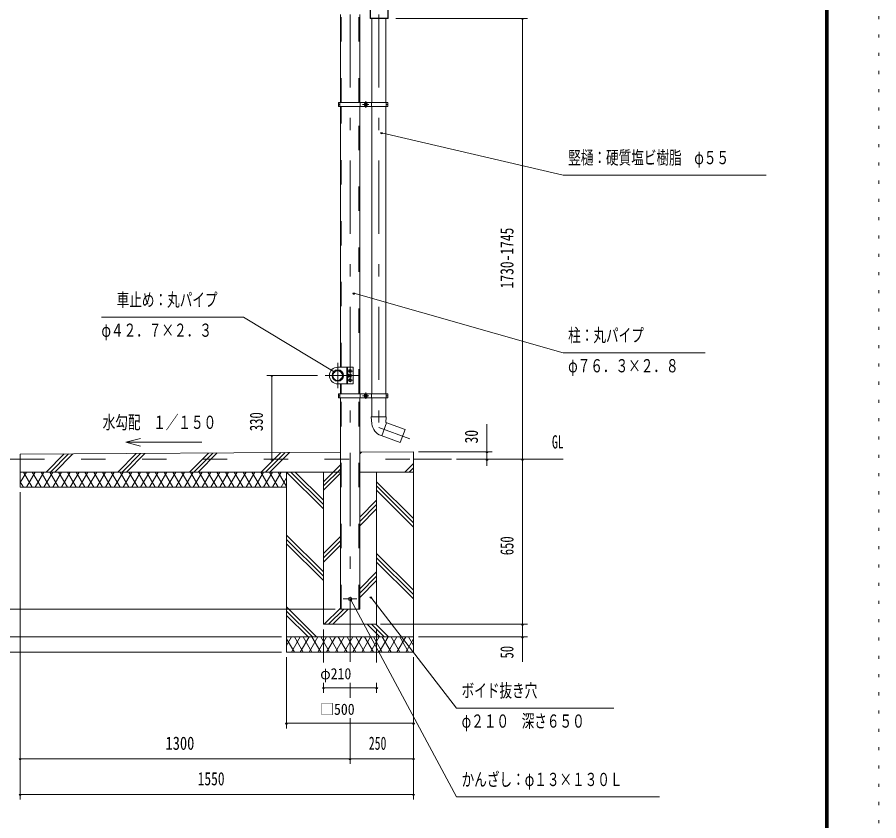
# Model space of a CAD drawing. Units: millimetres, scale not verified, with parts at other scales. Extents: x -23247 to 23257, y -10500 to 10500.
# Drawn here: x 14766 to 23257, y -2465 to 5449 of the extents above; entities that cross this region are included whole.
import ezdxf
from ezdxf.enums import TextEntityAlignment as Align

# ---------------------------------------------------------------- set-up
doc = ezdxf.new("R2010")
doc.units = ezdxf.units.MM
doc.header["$LTSCALE"] = 60
for name, pattern in [('USER2', [10, 4, -6]), ('USER3', [24, 12, -5, 2, -5]), ('USER4', [3, 0.5, -2.5])]:
    doc.linetypes.add(name, pattern=pattern)
for name, color, linetype, lineweight in [('0-6_2-02BOLD', 7, 'Continuous', 18), ('0-7_2-12HIDDEN', 3, 'USER2', 18), ('0-8_2-22CENTER', 3, 'USER3', 18), ('0-9_2-42THIN', 4, 'Continuous', 18), ('0-A_2-52DIM', 3, 'Continuous', 18), ('0-B_2-62HATCH', 2, 'Continuous', 18), ('0-C_F-F1PAPER', 5, 'Continuous', 18), ('0-D_F-E_J_ADD', 5, 'USER4', 18)]:
    doc.layers.add(name, color=color, linetype=linetype, lineweight=lineweight)
doc.styles.add('ＭＳ ゴシック', font='')
doc.styles.get('ＭＳ ゴシック').set_extended_font_data('MS Gothic')

msp = doc.modelspace()

# ---------------------------------------------------------------- linework, layer by layer
at = {"layer": '0-6_2-02BOLD'}
for p, q in [((17950.22, 5477.35), (17950.22, 4609.93)), ((18140.98, 4609.93), (18140.98, 5477.35)), ((18260.37, 4609.93), (18260.37, 5437.25)), ((18397.87, 5437.25), (18397.87, 4609.93)), ((17930.98, 4589.93), (17946.23, 4589.93)), ((17946.23, 4609.93), (17946.23, 4569.93)), ((18144.98, 4569.93), (18144.98, 4609.93)), ((18256.36, 4569.93), (18256.36, 4609.93)), ((18401.87, 4609.93), (18401.87, 4569.93)), ((18401.87, 4589.93), (18417.12, 4589.93)), ((17950.22, 4569.93), (17950.22, 2002.43)), ((18140.98, 1741.42), (18140.98, 4569.93)), ((18260.37, 1741.42), (18260.37, 4569.93)), ((18397.87, 4569.93), (18397.87, 1741.42)), ((18020.6, 1837.43), (18020.6, 2002.43)), ((17978.6, 1927.43), (17981.35, 1927.43)), ((17981.35, 1912.43), (17978.6, 1912.43)), ((18020.6, 1934.37), (18031.84, 1934.37)), ((18031.84, 1927.15), (18020.6, 1927.15)), ((18020.6, 1912.71), (18031.84, 1912.71)), ((18045.6, 1927.43), (18033.1, 1927.43)), ((18033.1, 1912.43), (18045.6, 1912.43)), ((18054.34, 1927.15), (18045.6, 1927.15)), ((18045.6, 1912.71), (18054.34, 1912.71)), ((17950.22, 1837.43), (17950.22, 1741.42)), ((17946.23, 1721.42), (17930.98, 1721.42)), ((17946.23, 1741.42), (17946.23, 1701.42)), ((17950.22, 1701.42), (17950.22, -380.07)), ((18144.98, 1701.42), (18144.98, 1741.42)), ((18256.36, 1701.42), (18256.36, 1741.42)), ((18260.37, 1512.77), (18260.37, 1701.42)), ((18397.87, 1701.42), (18397.87, 1512.77)), ((18401.87, 1741.42), (18401.87, 1701.42)), ((18417.12, 1721.42), (18401.87, 1721.42)), ((18405.37, 1455.04), (18358.34, 1325.83)), ((18351.43, 1328.35), (18540.86, 1259.4)), ((17950.22, 1165.28), (14795.6, 1144.93)), ((14795.6, 1094.93), (14420.6, 1094.93)), ((18670.6, 1094.93), (19045.6, 1094.93)), ((17950.22, 969.93), (14795.6, 969.93)), ((17783.1, -530.07), (17783.1, 969.93)), ((18140.98, 969.93), (18670.6, 969.93)), ((17420.6, -655.07), (18670.6, -655.07))]:
    msp.add_line(p, q, dxfattribs=at)
for points in [[(18248.1, 5549.75), (18245.1, 5549.75), (18245.1, 5437.25), (18420.1, 5437.25), (18420.1, 5549.75), (18417.1, 5549.75), (18417.1, 5445.25), (18412.1, 5440.25), (18253.1, 5440.25), (18248.1, 5445.25)], [(17930.98, 4569.93), (17930.98, 4609.93), (18417.12, 4609.93), (18417.12, 4569.93)], [(18188.17, 4582.71), (18200.67, 4575.49), (18213.17, 4582.71), (18213.17, 4597.15), (18200.67, 4604.36), (18188.17, 4597.15)], [(18033.1, 1972.15), (18033.1, 1957.71), (18045.6, 1950.5), (18058.1, 1957.71), (18058.1, 1972.15), (18045.6, 1979.36)], [(17978.6, 1912.43), (17978.6, 1927.43), (17976.1, 1924.93), (17976.1, 1914.93)], [(18033.1, 1882.15), (18033.1, 1867.71), (18045.6, 1860.5), (18058.1, 1867.71), (18058.1, 1882.15), (18045.6, 1889.36)], [(18055.6, 1907.68), (18054.34, 1905.5), (18045.6, 1905.5), (18045.6, 1934.37), (18054.34, 1934.37), (18055.6, 1932.18)], [(18417.12, 1701.42), (17930.98, 1701.42), (17930.98, 1741.42), (18417.12, 1741.42)], [(18213.17, 1728.64), (18213.17, 1714.21), (18200.67, 1706.99), (18188.17, 1714.21), (18188.17, 1728.64), (18200.67, 1735.86)]]:
    msp.add_lwpolyline(points, close=True, dxfattribs=at)
for points in [[(17925.6, 2002.43), (18075.6, 2002.43), (18075.6, 1837.43), (17925.6, 1837.43)], [(18031.84, 1934.37), (18033.1, 1932.18), (18033.1, 1907.68), (18031.84, 1905.5), (18020.6, 1905.5)], [(17950.22, -380.07), (18140.98, -380.07), (18140.98, 1701.42)], [(18540.86, 1259.4), (18587.89, 1388.61), (18397.87, 1457.77), (18402.87, 1512.77), (18255.37, 1512.77), (18261.52, 1445.1)], [(14795.6, 1144.93), (14795.6, 819.93), (17420.6, 819.93)], [(17420.6, 969.93), (17420.6, -805.07), (18670.6, -805.07), (18670.6, 1169.93), (18140.98, 1166.51)], [(18308.1, 969.93), (18308.1, -530.07), (17783.1, -530.07)]]:
    msp.add_lwpolyline(points, dxfattribs=at)
for centre, radius in [((18200.67, 4589.93), 15.62), ((18200.67, 4589.93), 12.25), ((17925.6, 1919.93), 56.25), ((17922.73, 1919.93), 53.38), ((17922.73, 1919.93), 47.62), ((18045.6, 1964.93), 15.62), ((18045.6, 1964.93), 12.25), ((18045.6, 1874.93), 15.62), ((18045.6, 1874.93), 12.25), ((18200.67, 1721.42), 15.62), ((18200.67, 1721.42), 12.25), ((18045.6, -280.07), 16.25)]:
    msp.add_circle(centre, radius, dxfattribs=at)
for centre, radius, start, end in [((17925.6, 1919.93), 82.5, 90, 270), ((18027.31, 1930.76), 5.79, 321.46857, 360), ((18011.83, 1919.93), 21.27, 340.17088, 19.83133), ((18027.31, 1909.1), 5.79, 0, 38.54623), ((18049.81, 1930.76), 5.79, 321.45377, 0), ((18034.33, 1919.93), 21.27, 340.16867, 19.82912), ((18049.81, 1909.1), 5.79, 0, 38.53143), ((18398.46, 1457.55), 137.5, 185.19513, 249.99989)]:
    msp.add_arc(centre, radius, start, end, dxfattribs=at)
at = {"layer": '0-7_2-12HIDDEN'}
for p, q in [((17957.23, 4609.93), (17957.23, 5477.35)), ((18133.97, 4609.93), (18133.97, 5477.35)), ((17957.23, 2002.43), (17957.23, 4569.93)), ((18133.97, 1741.42), (18133.97, 4569.93)), ((18012.6, 2002.43), (18012.6, 1837.43)), ((17957.23, 1741.42), (17957.23, 1837.43)), ((17957.23, -380.07), (17957.23, 1701.42)), ((18133.97, -380.07), (18133.97, 1701.42)), ((14795.6, 1094.93), (18670.6, 1094.93))]:
    msp.add_line(p, q, dxfattribs=at)
at = {"layer": '0-8_2-22CENTER'}
for p, q in [((18045.6, 5477.35), (18045.6, -899.96)), ((18169.42, 4589.93), (18231.92, 4589.93)), ((18200.67, 4621.18), (18200.67, 4558.68)), ((17925.6, 1794.93), (17925.6, 2044.93)), ((18076.85, 1964.93), (18014.35, 1964.93)), ((18125.6, 1919.93), (17800.6, 1919.93)), ((18014.35, 1874.93), (18078.48, 1874.93)), ((18231.92, 1721.42), (18169.42, 1721.42)), ((18200.67, 1690.18), (18200.67, 1752.67)), ((18113.6, -280.07), (17977.6, -280.07))]:
    msp.add_line(p, q, dxfattribs=at)
msp.add_lwpolyline([(18329.12, 5477.35), (18329.12, 1409.63), (18635.98, 1297.94)], dxfattribs=at)
at = {"layer": '0-9_2-42THIN'}
for p, q in [((17976.6, 1925.43), (17981.58, 1925.43)), ((17981.58, 1914.43), (17976.6, 1914.43)), ((18045.6, 1925.43), (18033.1, 1925.43)), ((18033.1, 1914.43), (18045.6, 1914.43))]:
    msp.add_line(p, q, dxfattribs=at)
at = {"layer": '0-A_2-52DIM'}
for p, q in [((19795.6, 5437.25), (18498.09, 5437.25)), ((19755.6, 5437.25), (19735.6, 5437.25)), ((19745.6, -900.07), (19745.6, 5437.25)), ((18367.21, 4310.98), (18347.21, 4310.98)), ((18094.29, 2730.46), (18074.29, 2730.46)), ((20145.6, 2144.93), (18084.29, 2730.46)), ((21545.6, 2144.93), (20145.6, 2144.93)), ((17898.68, 1956.41), (17878.68, 1956.41)), ((17725.6, 1919.93), (17225.6, 1919.93)), ((17285.6, 1919.93), (17265.6, 1919.93)), ((17275.6, 1919.93), (17275.6, 1094.93)), ((19395.6, 1032.16), (19395.6, 1439.93)), ((15981.26, 1301.46), (15836.37, 1262.63)), ((18720.6, 1169.93), (19445.6, 1169.93)), ((19405.6, 1169.93), (19385.6, 1169.93)), ((17285.6, 1094.93), (17265.6, 1094.93)), ((19095.6, 1094.93), (20145.6, 1094.93)), ((19405.6, 1094.93), (19385.6, 1094.93)), ((19755.6, 1094.93), (19735.6, 1094.93)), ((14795.6, 769.93), (14795.6, -2255.07)), ((18063.14, -287.37), (18043.14, -287.37)), ((19095.6, -2230.07), (18053.15, -287.37)), ((18261.26, -261.65), (18241.26, -261.65)), ((17900.23, -380.07), (13320.6, -380.07)), ((17783.1, -907.39), (17783.1, -580.07)), ((18308.1, -580.07), (18308.1, -907.39)), ((19795.6, -530.07), (18345.6, -530.07)), ((19755.6, -530.07), (19735.6, -530.07)), ((12970.6, -655.07), (17370.6, -655.07)), ((18720.6, -655.07), (19795.6, -655.07)), ((19755.6, -655.07), (19735.6, -655.07)), ((12970.6, -805.07), (17370.6, -805.07)), ((17420.6, -855.07), (17420.6, -1555.07)), ((18670.6, -2255.07), (18670.6, -855.07)), ((17793.1, -1155.07), (17773.1, -1155.07)), ((17783.1, -1105.07), (17783.1, -1205.07)), ((18308.1, -1155.07), (17783.1, -1155.07)), ((18045.6, -1105.07), (18045.6, -1255.36)), ((18318.1, -1155.07), (18298.1, -1155.07)), ((18308.1, -1105.07), (18308.1, -1205.07)), ((17430.6, -1505.07), (17410.6, -1505.07)), ((17420.6, -1505.07), (18670.6, -1505.07)), ((18045.6, -1455.07), (18045.6, -1905.07)), ((18680.6, -1505.07), (18660.6, -1505.07)), ((14805.6, -1855.07), (14785.6, -1855.07)), ((18670.6, -1855.07), (14795.6, -1855.07)), ((18055.6, -1855.07), (18035.6, -1855.07)), ((18680.6, -1855.07), (18660.6, -1855.07)), ((14805.6, -2205.07), (14785.6, -2205.07)), ((14795.6, -2205.07), (18670.6, -2205.07)), ((18680.6, -2205.07), (18660.6, -2205.07)), ((21095.6, -2230.07), (19095.6, -2230.07))]:
    msp.add_line(p, q, dxfattribs=at)
for points in [[(18357.21, 4310.98), (20145.6, 3894.93), (22145.6, 3894.93)], [(17888.68, 1956.41), (16995.6, 2494.93), (15595.6, 2494.93)], [(16586.37, 1262.63), (15836.37, 1262.63), (15981.26, 1223.81)], [(18251.26, -261.65), (19095.6, -1355.07), (20645.6, -1355.07)]]:
    msp.add_lwpolyline(points, dxfattribs=at)
for centre in [(19745.6, 5437.25), (18357.21, 4310.98), (18084.29, 2730.46), (17888.68, 1956.41), (17275.6, 1919.93), (19395.6, 1169.93), (17275.6, 1094.93), (19395.6, 1094.93), (19745.6, 1094.93), (18053.14, -287.37), (18251.26, -261.65), (19745.6, -530.07), (19745.6, -655.07), (17783.1, -1155.07), (18308.1, -1155.07), (17420.6, -1505.07), (18670.6, -1505.07), (14795.6, -1855.07), (18045.6, -1855.07), (18670.6, -1855.07), (14795.6, -2205.07), (18670.6, -2205.07)]:
    msp.add_arc(centre, 10, 180, 0, dxfattribs=at)
at = {"layer": '0-B_2-62HATCH'}
for p, q in [((15049.75, 969.93), (15227.53, 1147.72)), ((15270.24, 1147.99), (15092.17, 969.93)), ((15134.6, 969.93), (15312.94, 1148.27)), ((15756.85, 969.93), (15939.23, 1152.31)), ((15799.28, 969.93), (15981.94, 1152.59)), ((16024.64, 1152.86), (15841.71, 969.93)), ((16463.96, 969.93), (16650.93, 1156.9)), ((16693.63, 1157.18), (16506.39, 969.93)), ((16548.81, 969.93), (16736.34, 1157.45)), ((17171.07, 969.93), (17362.63, 1161.49)), ((17405.33, 1161.77), (17213.49, 969.93)), ((17255.92, 969.93), (17448.03, 1162.04)), ((18140.98, 1147.88), (18159.73, 1166.63)), ((17783.1, 874.86), (17950.22, 1041.98)), ((18585.28, 969.93), (18670.6, 1055.25)), ((14795.6, 865.76), (14855.74, 969.93)), ((14826.87, 969.93), (14913.47, 819.93)), ((14942.34, 969.93), (14855.74, 819.93)), ((14913.47, 969.93), (15000.08, 819.93)), ((14942.34, 819.93), (15028.94, 969.93)), ((15086.68, 819.93), (15000.08, 969.93)), ((15028.94, 819.93), (15115.55, 969.93)), ((15086.68, 969.93), (15173.28, 819.93)), ((15202.15, 969.93), (15115.55, 819.93)), ((15259.88, 819.93), (15173.28, 969.93)), ((15202.15, 819.93), (15288.75, 969.93)), ((15259.88, 969.93), (15346.49, 819.93)), ((15375.35, 969.93), (15288.75, 819.93)), ((15433.09, 819.93), (15346.49, 969.93)), ((15375.35, 819.93), (15461.96, 969.93)), ((15433.09, 969.93), (15519.69, 819.93)), ((15548.56, 969.93), (15461.96, 819.93)), ((15606.3, 819.93), (15519.69, 969.93)), ((15548.56, 819.93), (15635.16, 969.93)), ((15606.3, 969.93), (15692.9, 819.93)), ((15721.77, 969.93), (15635.16, 819.93)), ((15779.5, 819.93), (15692.9, 969.93)), ((15721.77, 819.93), (15808.37, 969.93)), ((15866.1, 819.93), (15779.5, 969.93)), ((15894.97, 969.93), (15808.37, 819.93)), ((15866.1, 969.93), (15952.71, 819.93)), ((15981.57, 969.93), (15894.97, 819.93)), ((16039.31, 819.93), (15952.7, 969.93)), ((15981.57, 819.93), (16068.18, 969.93)), ((16039.31, 969.93), (16125.91, 819.93)), ((16154.78, 969.93), (16068.18, 819.93)), ((16212.51, 819.93), (16125.91, 969.93)), ((16154.78, 819.93), (16241.38, 969.93)), ((16212.51, 969.93), (16299.12, 819.93)), ((16327.98, 969.93), (16241.38, 819.93)), ((16385.72, 819.93), (16299.12, 969.93)), ((16327.98, 819.93), (16414.59, 969.93)), ((16385.72, 969.93), (16472.32, 819.93)), ((16501.19, 969.93), (16414.59, 819.93)), ((16558.92, 819.93), (16472.32, 969.93)), ((16501.19, 819.93), (16587.79, 969.93)), ((16558.92, 969.93), (16645.52, 819.93)), ((16674.39, 969.93), (16587.79, 819.93)), ((16732.13, 819.93), (16645.53, 969.93)), ((16674.39, 819.93), (16761, 969.93)), ((16732.13, 969.93), (16818.73, 819.93)), ((16847.6, 969.93), (16761, 819.93)), ((16905.33, 819.93), (16818.73, 969.93)), ((16847.6, 819.93), (16934.2, 969.93)), ((16905.33, 969.93), (16991.94, 819.93)), ((17020.8, 969.93), (16934.2, 819.93)), ((17078.54, 819.93), (16991.94, 969.93)), ((17020.8, 819.93), (17107.41, 969.93)), ((17078.54, 969.93), (17165.14, 819.93)), ((17194.01, 969.93), (17107.41, 819.93)), ((17165.14, 969.93), (17251.74, 819.93)), ((17194.01, 819.93), (17280.61, 969.93)), ((17338.34, 819.93), (17251.74, 969.93)), ((17280.61, 819.93), (17367.21, 969.93)), ((17338.35, 969.93), (17420.6, 827.47)), ((17421.07, 969.93), (17783.1, 607.9)), ((17783.1, 650.32), (17463.49, 969.93)), ((17505.92, 969.93), (17783.1, 692.75)), ((17950.22, 999.55), (17783.1, 832.43)), ((17783.1, 790), (17950.22, 957.13)), ((18670.6, 1012.82), (18627.71, 969.93)), ((18670.13, 969.93), (18670.6, 970.39)), ((14826.87, 819.93), (14795.6, 874.1)), ((17367.21, 819.93), (17420.6, 912.4)), ((18308.1, 874.86), (18670.6, 512.36)), ((18670.6, 469.93), (18308.1, 832.43)), ((18308.1, 790), (18670.6, 427.5)), ((18308.1, 692.75), (18140.98, 525.62)), ((18140.98, 483.2), (18308.1, 650.32)), ((18308.1, 607.9), (18140.98, 440.77)), ((17783.1, -14.36), (17420.6, 348.14)), ((17420.6, 305.72), (17783.1, -56.78)), ((17783.1, -99.21), (17420.6, 263.29)), ((17950.22, 334.87), (17783.1, 167.75)), ((17783.1, 125.32), (17950.22, 292.45)), ((17950.22, 250.02), (17783.1, 82.9)), ((18308.1, 167.75), (18670.6, -194.75)), ((18670.6, -237.17), (18308.1, 125.32)), ((18308.1, 82.9), (18670.6, -279.6)), ((18140.98, -181.48), (18308.1, -14.36)), ((18308.1, -56.78), (18140.98, -223.91)), ((18140.98, -266.33), (18308.1, -99.21)), ((17420.6, -358.96), (17716.7, -655.07)), ((17420.6, -401.39), (17674.28, -655.07)), ((17792.39, -530.07), (17950.22, -372.23)), ((17984.82, -380.07), (17834.81, -530.07)), ((17877.24, -530.07), (18027.24, -380.07)), ((17631.85, -655.07), (17420.6, -443.82)), ((18338.96, -655.07), (18213.96, -530.07)), ((18256.39, -530.07), (18381.38, -655.07)), ((18423.81, -655.07), (18298.81, -530.07)), ((17420.6, -737.6), (17468.25, -655.07)), ((17497.12, -805.07), (17420.6, -672.54)), ((17554.85, -655.07), (17468.25, -805.07)), ((17497.12, -655.07), (17583.72, -805.07)), ((17554.85, -805.07), (17641.46, -655.07)), ((17670.32, -805.07), (17583.72, -655.07)), ((17728.06, -655.07), (17641.45, -805.07)), ((17670.32, -655.07), (17756.93, -805.07)), ((17728.06, -805.07), (17814.66, -655.07)), ((17843.53, -805.07), (17756.92, -655.07)), ((17901.26, -655.07), (17814.66, -805.07)), ((17843.53, -655.07), (17930.13, -805.07)), ((17901.26, -805.07), (17987.87, -655.07)), ((18016.73, -805.07), (17930.13, -655.07)), ((18074.47, -655.07), (17987.87, -805.07)), ((18016.73, -655.07), (18103.33, -805.07)), ((18074.47, -805.07), (18161.07, -655.07)), ((18189.94, -805.07), (18103.33, -655.07)), ((18247.67, -655.07), (18161.07, -805.07)), ((18189.94, -655.07), (18276.54, -805.07)), ((18247.67, -805.07), (18334.28, -655.07)), ((18276.54, -655.07), (18363.14, -805.07)), ((18334.27, -805.07), (18420.88, -655.07)), ((18363.14, -655.07), (18449.75, -805.07)), ((18420.88, -805.07), (18507.48, -655.07)), ((18536.35, -805.07), (18449.74, -655.07)), ((18594.08, -655.07), (18507.48, -805.07)), ((18536.35, -655.07), (18622.95, -805.07)), ((18594.08, -805.07), (18670.6, -672.54)), ((18670.6, -737.6), (18622.95, -655.07))]:
    msp.add_line(p, q, dxfattribs=at)
at = {"layer": '0-C_F-F1PAPER'}
for points in [[(22757.01, -10000), (-5942.99, -10000), (-5942.99, 10100), (22757.01, 10100)], [(22754.51, -9997.5), (22754.51, 10097.5), (-5940.49, 10097.5), (-5940.49, -9997.5)], [(22752.01, -9995), (-5937.99, -9995), (-5937.99, 10095), (22752.01, 10095)], [(22749.51, -9992.5), (22749.51, 10092.5), (-5935.49, 10092.5), (-5935.49, -9992.5)], [(22747.01, -9990), (-5932.99, -9990), (-5932.99, 10090), (22747.01, 10090)], [(22744.51, -9987.5), (22744.51, 10087.5), (-5930.49, 10087.5), (-5930.49, -9987.5)], [(22742.01, -9985), (-5927.99, -9985), (-5927.99, 10085), (22742.01, 10085)], [(22739.51, -9982.5), (-5925.49, -9982.5), (-5925.49, 10082.5), (22739.51, 10082.5)], [(22737.01, -9980), (22737.01, 10080), (-5922.99, 10080), (-5922.99, -9980)], [(22734.51, -9977.5), (22734.51, 10077.5), (-5920.49, 10077.5), (-5920.49, -9977.5)], [(22732.01, -9975), (22732.01, 10075), (-5917.99, 10075), (-5917.99, -9975)]]:
    msp.add_lwpolyline(points, close=True, dxfattribs=at)
at = {"layer": '0-D_F-E_J_ADD'}
msp.add_lwpolyline([(23257.01, -10500), (-6442.99, -10500), (-6442.99, 10500), (23257.01, 10500)], close=True, dxfattribs=at)

# ---------------------------------------------------------------- texts
at = {"layer": '0-A_2-52DIM', "color": 7, "style": 'ＭＳ ゴシック'}
for s, height, width, p in [('竪樋：硬質塩ビ樹脂\u3000φ５５', 130.2, 0.7, (20195.6, 3962.7)), ('車止め：丸パイプ', 130.2, 0.7, (15745.6, 2562.7)), ('φ４２．７×２．３', 130.2, 0.7, (15595.6, 2262.7)), ('柱：丸パイプ', 130.2, 0.7, (20195.6, 2212.7)), ('φ７６．３×２．８', 130.2, 0.7, (20195.6, 1912.7)), ('水勾配\u3000１／１５０', 130.2, 0.7, (15607.9, 1355.4)), ('GL', 130.2, 0.65, (20035.6, 1162.7)), ('φ210', 110.7, 0.9, (17751.85, -1105.07)), ('ボイド抜き穴', 130.2, 0.7, (19145.6, -1287.3)), ('□500', 110.7, 0.9, (17751.85, -1455.07)), ('φ２１０\u3000深さ６５０', 130.2, 0.7, (19145.61, -1587.3)), ('1300', 130.2, 0.8, (16227.49, -1805.07)), ('250', 130.2, 0.65, (18231.27, -1805.07)), ('1550', 130.2, 0.75, (16543.6, -2155.07)), ('かんざし：φ１３×１３０Ｌ', 130.2, 0.7, (19145.6, -2162.3))]:
    msp.add_text(s, height=height, dxfattribs=dict(at, width=width)).set_placement(p, align=Align.BOTTOM_LEFT)
for s, width, p in [('1730-1745', 0.75, (19695.6, 2778.8)), ('330', 0.7, (17225.6, 1372.6)), ('30', 0.75, (19345.6, 1251.62)), ('650', 0.7, (19695.6, 150.49)), ('50', 0.7, (19695.6, -866.79))]:
    msp.add_text(s, height=130.2, rotation=90, dxfattribs=dict(at, width=width)).set_placement(p, align=Align.BOTTOM_LEFT)

doc.saveas('drawing.dxf')
